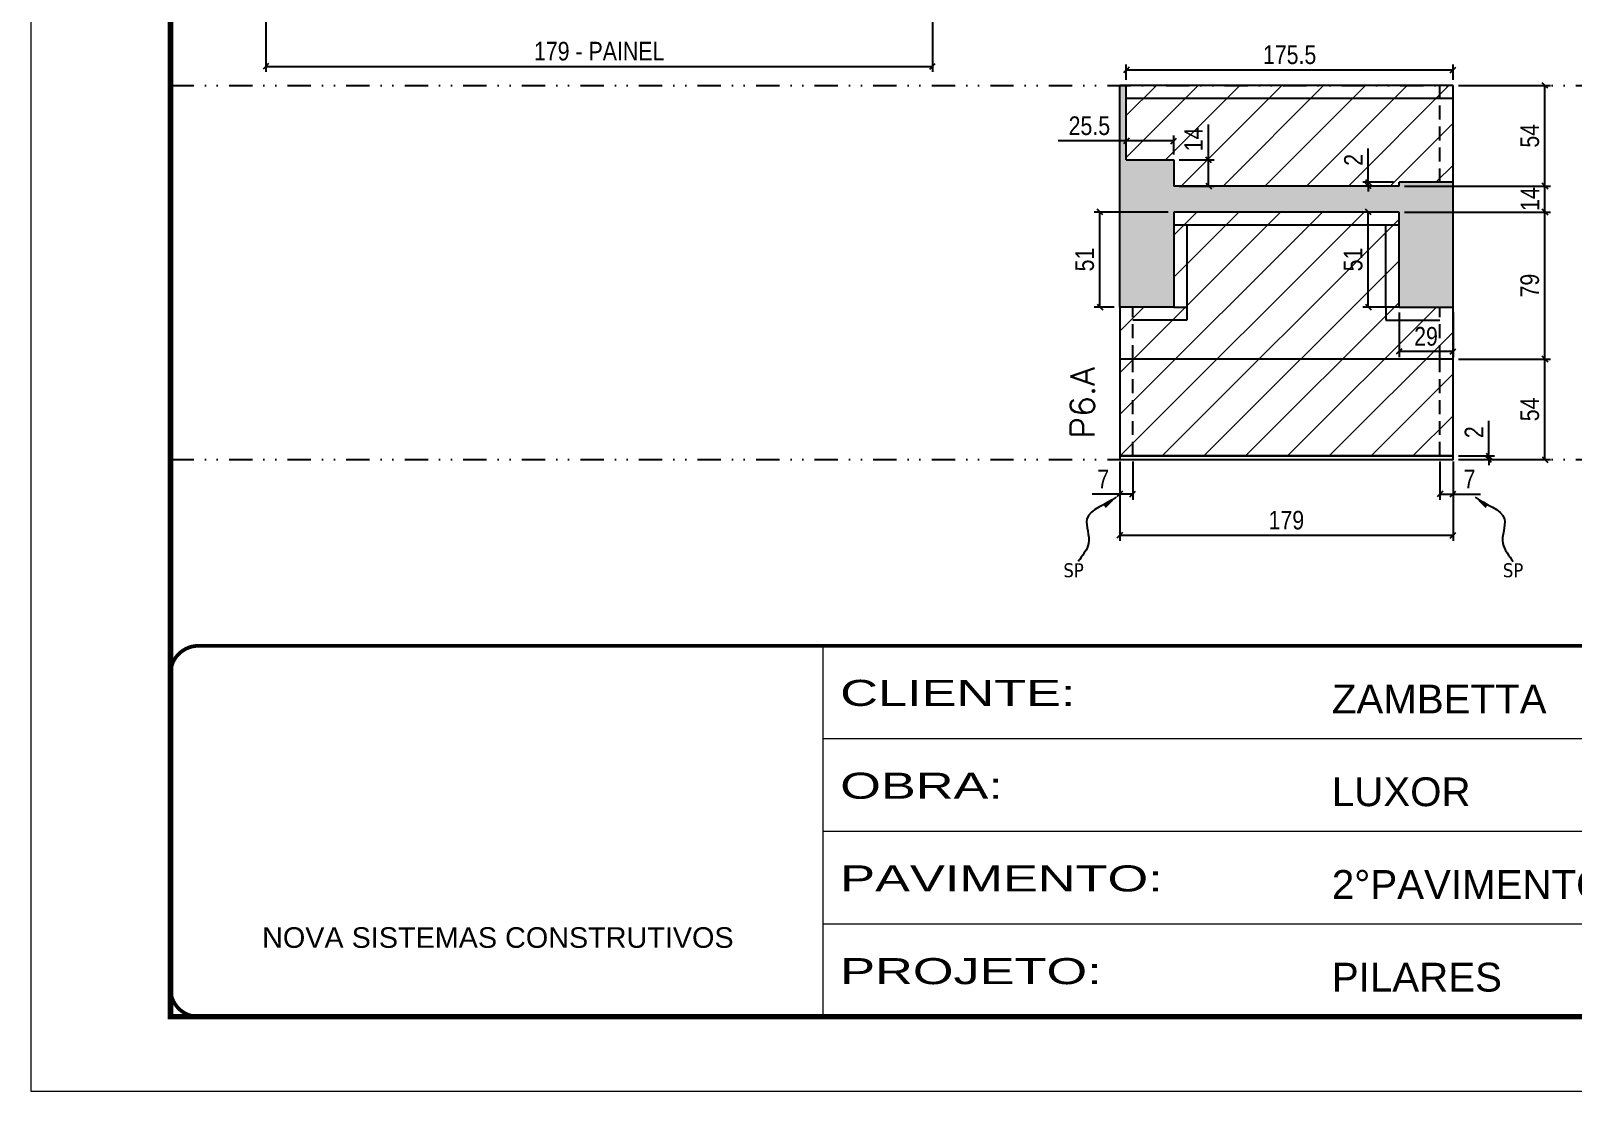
# Model space of a CAD drawing. Extents: x 14400 to 24104, y -21631 to 6985.
# Drawn here: x 14413 to 15242, y 2489 to 3059 of the extents above; entities that cross this region are included whole.
import ezdxf

# ---------------------------------------------------------------- set-up
doc = ezdxf.new("R2010")
doc.units = 0
for name, pattern in [('CONTINUO', [0]), ('DASHED', [0.75, 0.5, -0.25]), ('DIVIDE2', [0.625, 0.25, -0.125, 0, -0.125, 0, -0.125]), ('HIDDEN', [0.375, 0.25, -0.125])]:
    doc.linetypes.add(name, pattern=pattern)
for name, color, linetype in [('COTA', 241, 'Continuous'), ('Nível', 160, 'Continuous'), ('Painéis', 200, 'Continuous'), ('SARR_2.2x7', 40, 'Continuous'), ('texto', 7, 'Continuous')]:
    doc.layers.add(name, color=color, linetype=linetype)
for name, color, linetype, lineweight in [('Folhas', 255, 'Continuous', 9), ('Hachura', 251, 'Continuous', 9), ('SARRAFO DE PRESSAO', 251, 'DASHED', 9), ('Texto Seção', 7, 'Continuous', 15)]:
    doc.layers.add(name, color=color, linetype=linetype, lineweight=lineweight)
doc.styles.add('ARIAL', font='arial.ttf')
doc.styles.add('COTA TECNICA', font='techl___.ttf', dxfattribs={"height": 10})
doc.styles.add('COTA TECNICA 2X', font='techl___.ttf', dxfattribs={"height": 10})
doc.styles.add('COTA TECNICA-50', font='techl___.ttf', dxfattribs={"height": 10})
doc.styles.add('REGUA-120', font='ROMANS.shx', dxfattribs={"height": 15})
doc.styles.get("Standard").update_dxf_attribs({"font": 'arial.ttf'})
doc.styles.add('Tecnologia', font='')
doc.styles.get('Tecnologia').set_extended_font_data('Forgotten Futurist')
doc.dimstyles.new('COTA PAINEL-50', dxfattribs={"dimtxt": 10, "dimasz": 3, "dimexe": 3, "dimexo": 3, "dimgap": 3, "dimtad": 1, "dimdec": 1, "dimzin": 12, "dimdsep": 46, "dimtxsty": 'COTA TECNICA-50', "dimblk1": 'OBLIQUE', "dimblk2": 'OBLIQUE', "dimsah": 1, "dimcen": 0.9, "dimclrd": 4, "dimclre": 4, "dimclrt": 240, "dimadec": 1, "dimazin": 3, "dimtfac": 1, "dimtdec": 1, "dimtmove": 0, "dimatfit": 3, "dimfxl": 1, "dimtolj": 1, "dimtzin": 12, "dimarcsym": 0})
doc.dimstyles.new('PAINEL', dxfattribs={"dimtxt": 10, "dimasz": 3, "dimexe": 3, "dimexo": 3, "dimgap": 3, "dimtad": 1, "dimdec": 1, "dimzin": 12, "dimdsep": 46, "dimtxsty": 'COTA TECNICA', "dimblk1": 'OBLIQUE', "dimblk2": 'OBLIQUE', "dimsah": 1, "dimcen": 0.9, "dimclrd": 4, "dimclre": 4, "dimclrt": 240, "dimadec": 1, "dimazin": 3, "dimtfac": 1, "dimtdec": 1, "dimtmove": 0, "dimatfit": 3, "dimfxl": 1, "dimtolj": 1, "dimtzin": 12, "dimarcsym": 0})
doc.dimstyles.new('SECAO PILAR', dxfattribs={"dimtxt": 10, "dimasz": 3, "dimexe": 3, "dimexo": 3, "dimgap": 3, "dimtad": 1, "dimdec": 1, "dimlfac": 0.5, "dimzin": 12, "dimdsep": 46, "dimtxsty": 'COTA TECNICA 2X', "dimblk1": 'OBLIQUE', "dimblk2": 'OBLIQUE', "dimsah": 1, "dimcen": 0.9, "dimclrd": 256, "dimclre": 256, "dimclrt": 256, "dimadec": 1, "dimazin": 3, "dimtfac": 1, "dimtdec": 1, "dimtmove": 0, "dimatfit": 3, "dimfxl": 1, "dimtolj": 1, "dimtzin": 12, "dimarcsym": 0})
doc.dimstyles.get("Standard").update_dxf_attribs({"dimtxt": 0.18, "dimasz": 0.18, "dimexe": 0.18, "dimexo": 0.0625, "dimgap": 0.09, "dimtad": 0, "dimtih": 1, "dimtoh": 1, "dimdec": 4, "dimzin": 0, "dimdsep": 46, "dimtxsty": 'Standard', "dimcen": 0.09, "dimadec": 0, "dimazin": 0, "dimtfac": 1, "dimtdec": 4, "dimtofl": 0, "dimtmove": 0, "dimatfit": 3, "dimfxl": 1, "dimtolj": 1, "dimtzin": 0, "dimarcsym": 0})

# ---------------------------------------------------------------- blocks, each defined once
blk = doc.blocks.new('9999999999')
at = {"color": 30, "linetype": 'CONTINUO'}
for p, q in [((98564.56, 34230.21), (98564.56, 34429.45)), ((98564.56, 34379.64), (99583.98, 34379.64)), ((98564.56, 34329.83), (99487.98, 34329.83)), ((98564.56, 34280.02), (99487.98, 34280.02))]:
    blk.add_line(p, q, dxfattribs=at)
at = {"color": 30, "linetype": 'CONTINUO', "const_width": 2}
blk.add_lwpolyline([(99583.98, 34230.21), (99583.98, 34414.45, 0.414214), (99568.98, 34429.45), (98228.98, 34429.45, 0.414214), (98213.98, 34414.45), (98213.98, 34245.21, 0.414214), (98228.98, 34230.21), (99583.98, 34230.21)], format="xyb", dxfattribs=at)
at = {"layer": 'Folhas'}
blk.add_lwpolyline([(98138.98, 34190.21), (99623.98, 34190.21), (99623.98, 35240.21), (98138.98, 35240.21)], close=True, dxfattribs=at)
at = {"layer": 'Folhas', "color": 30, "const_width": 3}
blk.add_lwpolyline([(98213.98, 34230.21), (99583.98, 34230.21), (99583.98, 35200.21), (98213.98, 35200.21)], close=True, dxfattribs=at)
at = {"color": 7, "linetype": 'Continuous', "ltscale": 5, "style": 'ARIAL'}
for s, height, p in [('ZAMBETTA', 15.483, (98837.68, 34393.13)), ('LUXOR', 15.483, (98837.68, 34343.32)), ('2°PAVIMENTO - 1°ETAPA', 15.4829, (98837.68, 34293.51)), ('NOVA SISTEMAS CONSTRUTIVOS', 11.0592, (98263.19, 34267.21)), ('PILARES', 15.483, (98837.68, 34243.7))]:
    blk.add_text(s, height=height, dxfattribs=at).set_placement(p)
at = {"layer": 'Folhas', "color": 7, "style": 'Tecnologia', "width": 1.5}
for s, p in [('CLIENTE:', (98573.65, 34397.17)), ('OBRA:', (98573.65, 34347.31)), ('PAVIMENTO:', (98573.65, 34297.5)), ('PROJETO:', (98573.65, 34247.69))]:
    blk.add_text(s, height=14, dxfattribs=at).set_placement(p)
blk = doc.blocks.new('_Oblique')
at = {"color": 0, "linetype": 'ByBlock', "lineweight": -2}
blk.add_line((-0.5, -0.5), (0.5, 0.5), dxfattribs=at)
blk = doc.blocks.new('*D798')
at = {"layer": 'COTA', "lineweight": -2, "transparency": 16777216}
for p, q in [((14539.69, 3124.76), (14539.69, 3036.59)), ((14897.69, 3124.8), (14897.69, 3036.59)), ((14539.69, 3039.59), (14897.69, 3039.59))]:
    blk.add_line(p, q, dxfattribs=at)
at = {"layer": 'Defpoints', "color": 0, "transparency": 16777216}
for p in [(14539.69, 3127.76), (14897.69, 3127.8), (14897.69, 3039.59)]:
    blk.add_point(p, dxfattribs=at)
at = {"layer": 'COTA', "lineweight": -2, "transparency": 16777216, "xscale": 3, "yscale": 3, "zscale": 3, "rotation": 180}
blk.add_blockref('_Oblique', (14539.69, 3039.59), dxfattribs=at)
at = {"layer": 'COTA', "lineweight": -2, "transparency": 16777216, "xscale": 3, "yscale": 3, "zscale": 3}
blk.add_blockref('_Oblique', (14897.69, 3039.59), dxfattribs=at)
at = {"layer": 'COTA', "transparency": 16777216, "insert": (14718.69, 3047.69), "char_height": 10, "attachment_point": 5, "style": 'COTA TECNICA 2X'}
blk.add_mtext('\\A1;179 - PAINEL', dxfattribs=at)
blk = doc.blocks.new('*D812')
at = {"layer": 'COTA', "color": 4, "lineweight": -2, "transparency": 16777216}
for p, q in [((14998.25, 2827.29), (14998.25, 2784.61)), ((15177.25, 2827.29), (15177.25, 2784.61)), ((15177.25, 2787.61), (14998.25, 2787.61))]:
    blk.add_line(p, q, dxfattribs=at)
at = {"layer": 'Defpoints', "color": 0, "transparency": 16777216}
for p in [(14998.25, 2830.29), (15177.25, 2830.29), (14998.25, 2787.61)]:
    blk.add_point(p, dxfattribs=at)
at = {"layer": 'COTA', "color": 4, "lineweight": -2, "transparency": 16777216, "xscale": 3, "yscale": 3, "zscale": 3, "rotation": 180}
blk.add_blockref('_Oblique', (14998.25, 2787.61), dxfattribs=at)
at = {"layer": 'COTA', "color": 4, "lineweight": -2, "transparency": 16777216, "xscale": 3, "yscale": 3, "zscale": 3}
blk.add_blockref('_Oblique', (15177.25, 2787.61), dxfattribs=at)
at = {"layer": 'COTA', "color": 240, "transparency": 16777216, "insert": (15087.75, 2795.71), "char_height": 10, "attachment_point": 5, "style": 'COTA TECNICA'}
blk.add_mtext('\\A1;179', dxfattribs=at)
blk = doc.blocks.new('*D813')
at = {"layer": 'COTA', "color": 4, "lineweight": -2, "transparency": 16777216}
for p, q in [((15170.25, 2827.29), (15170.25, 2806.78)), ((15177.25, 2825.29), (15177.25, 2806.78)), ((15170.25, 2809.78), (15177.25, 2809.78)), ((15177.25, 2809.78), (15191.98, 2809.78))]:
    blk.add_line(p, q, dxfattribs=at)
at = {"layer": 'Defpoints', "color": 0, "transparency": 16777216}
for p in [(15170.25, 2830.29), (15177.25, 2828.29), (15177.25, 2809.78)]:
    blk.add_point(p, dxfattribs=at)
at = {"layer": 'COTA', "color": 4, "lineweight": -2, "transparency": 16777216, "xscale": 3, "yscale": 3, "zscale": 3, "rotation": 180}
blk.add_blockref('_Oblique', (15170.25, 2809.78), dxfattribs=at)
at = {"layer": 'COTA', "color": 4, "lineweight": -2, "transparency": 16777216, "xscale": 3, "yscale": 3, "zscale": 3}
blk.add_blockref('_Oblique', (15177.25, 2809.78), dxfattribs=at)
at = {"layer": 'COTA', "color": 240, "transparency": 16777216, "insert": (15186.12, 2817.85), "char_height": 10, "attachment_point": 5, "style": 'COTA TECNICA-50'}
blk.add_mtext('\\A1;7', dxfattribs=at)
blk = doc.blocks.new('*D814')
at = {"layer": 'COTA', "color": 4, "lineweight": -2, "transparency": 16777216}
for p, q in [((14998.25, 2825.29), (14998.25, 2806.78)), ((15005.25, 2827.29), (15005.25, 2806.78)), ((14998.25, 2809.78), (14983.52, 2809.78)), ((15005.25, 2809.78), (14998.25, 2809.78))]:
    blk.add_line(p, q, dxfattribs=at)
at = {"layer": 'Defpoints', "color": 0, "transparency": 16777216}
for p in [(14998.25, 2828.29), (15005.25, 2830.29), (14998.25, 2809.78)]:
    blk.add_point(p, dxfattribs=at)
at = {"layer": 'COTA', "color": 4, "lineweight": -2, "transparency": 16777216, "xscale": 3, "yscale": 3, "zscale": 3, "rotation": 180}
blk.add_blockref('_Oblique', (14998.25, 2809.78), dxfattribs=at)
at = {"layer": 'COTA', "color": 4, "lineweight": -2, "transparency": 16777216, "xscale": 3, "yscale": 3, "zscale": 3}
blk.add_blockref('_Oblique', (15005.25, 2809.78), dxfattribs=at)
at = {"layer": 'COTA', "color": 240, "transparency": 16777216, "insert": (14989.38, 2817.85), "char_height": 10, "attachment_point": 5, "style": 'COTA TECNICA-50'}
blk.add_mtext('\\A1;7', dxfattribs=at)
blk = doc.blocks.new('*D815')
at = {"layer": 'COTA', "color": 4, "lineweight": -2, "transparency": 16777216}
for p, q in [((15196.51, 2830.29), (15196.51, 2849.09)), ((15180.25, 2830.29), (15199.51, 2830.29)), ((15180.25, 2828.29), (15199.51, 2828.29)), ((15196.51, 2828.29), (15196.51, 2830.29)), ((15196.51, 2828.29), (15196.51, 2825.29))]:
    blk.add_line(p, q, dxfattribs=at)
at = {"layer": 'Defpoints', "color": 0, "transparency": 16777216}
for p in [(15177.25, 2830.29), (15177.25, 2828.29), (15196.51, 2828.29)]:
    blk.add_point(p, dxfattribs=at)
at = {"layer": 'COTA', "color": 4, "lineweight": -2, "transparency": 16777216, "xscale": 3, "yscale": 3, "zscale": 3}
for p, rotation in [((15196.51, 2830.29), 270), ((15196.51, 2828.29), 90)]:
    blk.add_blockref('_Oblique', p, dxfattribs=dict(at, rotation=rotation))
at = {"layer": 'COTA', "color": 240, "transparency": 16777216, "insert": (15188.51, 2843.03), "char_height": 10, "attachment_point": 5, "rotation": 90, "style": 'COTA TECNICA-50'}
blk.add_mtext('\\A1;2', dxfattribs=at)
blk = doc.blocks.new('*D1967')
at = {"layer": 'COTA', "color": 4, "lineweight": -2, "transparency": 16777216}
for p, q in [((15180.25, 2882.29), (15229.62, 2882.29)), ((15226.62, 2828.29), (15226.62, 2882.29)), ((15180.25, 2828.29), (15229.62, 2828.29))]:
    blk.add_line(p, q, dxfattribs=at)
at = {"layer": 'Defpoints', "color": 0, "transparency": 16777216}
for p in [(15177.25, 2882.29), (15226.62, 2882.29), (15177.25, 2828.29)]:
    blk.add_point(p, dxfattribs=at)
at = {"layer": 'COTA', "color": 4, "lineweight": -2, "transparency": 16777216, "xscale": 3, "yscale": 3, "zscale": 3}
for p, rotation in [((15226.62, 2882.29), 90), ((15226.62, 2828.29), 270)]:
    blk.add_blockref('_Oblique', p, dxfattribs=dict(at, rotation=rotation))
at = {"layer": 'COTA', "color": 240, "transparency": 16777216, "insert": (15218.51, 2855.29), "char_height": 10, "attachment_point": 5, "rotation": 90, "style": 'COTA TECNICA'}
blk.add_mtext('\\A1;54', dxfattribs=at)
blk = doc.blocks.new('*D1968')
at = {"layer": 'COTA', "color": 4, "lineweight": -2, "transparency": 16777216}
for p, q in [((15180.25, 3029.29), (15229.62, 3029.29)), ((15226.62, 2975.29), (15226.62, 3029.29)), ((15151.25, 2975.29), (15229.62, 2975.29))]:
    blk.add_line(p, q, dxfattribs=at)
at = {"layer": 'Defpoints', "color": 0, "transparency": 16777216}
for p in [(15177.25, 3029.29), (15226.62, 3029.29), (15148.25, 2975.29)]:
    blk.add_point(p, dxfattribs=at)
at = {"layer": 'COTA', "color": 4, "lineweight": -2, "transparency": 16777216, "xscale": 3, "yscale": 3, "zscale": 3}
for p, rotation in [((15226.62, 3029.29), 90), ((15226.62, 2975.29), 270)]:
    blk.add_blockref('_Oblique', p, dxfattribs=dict(at, rotation=rotation))
at = {"layer": 'COTA', "color": 240, "transparency": 16777216, "insert": (15218.51, 3002.29), "char_height": 10, "attachment_point": 5, "rotation": 90, "style": 'COTA TECNICA'}
blk.add_mtext('\\A1;54', dxfattribs=at)
blk = doc.blocks.new('*D1969')
at = {"layer": 'COTA', "color": 4, "lineweight": -2, "transparency": 16777216}
for p, q in [((15001.75, 3032.29), (15001.75, 3040.64)), ((15177.25, 3032.29), (15177.25, 3040.64)), ((15001.75, 3037.64), (15177.25, 3037.64))]:
    blk.add_line(p, q, dxfattribs=at)
at = {"layer": 'Defpoints', "color": 0, "transparency": 16777216}
for p in [(15177.25, 3037.64), (15001.75, 3029.29), (15177.25, 3029.29)]:
    blk.add_point(p, dxfattribs=at)
at = {"layer": 'COTA', "color": 4, "lineweight": -2, "transparency": 16777216, "xscale": 3, "yscale": 3, "zscale": 3, "rotation": 180}
blk.add_blockref('_Oblique', (15001.75, 3037.64), dxfattribs=at)
at = {"layer": 'COTA', "color": 4, "lineweight": -2, "transparency": 16777216, "xscale": 3, "yscale": 3, "zscale": 3}
blk.add_blockref('_Oblique', (15177.25, 3037.64), dxfattribs=at)
at = {"layer": 'COTA', "color": 240, "transparency": 16777216, "insert": (15089.5, 3045.75), "char_height": 10, "attachment_point": 5, "style": 'COTA TECNICA'}
blk.add_mtext('\\A1;175.5', dxfattribs=at)
blk = doc.blocks.new('*D1970')
at = {"layer": 'COTA', "color": 4, "lineweight": -2, "transparency": 16777216}
for p, q in [((15024.25, 2961.29), (14984.6, 2961.29)), ((14987.6, 2910.29), (14987.6, 2961.29)), ((14995.25, 2910.29), (14984.6, 2910.29))]:
    blk.add_line(p, q, dxfattribs=at)
at = {"layer": 'Defpoints', "color": 0, "transparency": 16777216}
for p in [(14987.6, 2961.29), (15027.25, 2961.29), (14998.25, 2910.29)]:
    blk.add_point(p, dxfattribs=at)
at = {"layer": 'COTA', "color": 4, "lineweight": -2, "transparency": 16777216, "xscale": 3, "yscale": 3, "zscale": 3}
for p, rotation in [((14987.6, 2961.29), 90), ((14987.6, 2910.29), 270)]:
    blk.add_blockref('_Oblique', p, dxfattribs=dict(at, rotation=rotation))
at = {"layer": 'COTA', "color": 240, "transparency": 16777216, "insert": (14979.49, 2935.79), "char_height": 10, "attachment_point": 5, "rotation": 90, "style": 'COTA TECNICA'}
blk.add_mtext('\\A1;51', dxfattribs=at)
blk = doc.blocks.new('*D1971')
at = {"layer": 'COTA', "color": 4, "lineweight": -2, "transparency": 16777216}
for p, q in [((15145.25, 2961.29), (15128.76, 2961.29)), ((15131.76, 2910.29), (15131.76, 2961.29)), ((15145.25, 2910.29), (15128.76, 2910.29))]:
    blk.add_line(p, q, dxfattribs=at)
at = {"layer": 'Defpoints', "color": 0, "transparency": 16777216}
for p in [(15131.76, 2961.29), (15148.25, 2961.29), (15148.25, 2910.29)]:
    blk.add_point(p, dxfattribs=at)
at = {"layer": 'COTA', "color": 4, "lineweight": -2, "transparency": 16777216, "xscale": 3, "yscale": 3, "zscale": 3}
for p, rotation in [((15131.76, 2961.29), 90), ((15131.76, 2910.29), 270)]:
    blk.add_blockref('_Oblique', p, dxfattribs=dict(at, rotation=rotation))
at = {"layer": 'COTA', "color": 240, "transparency": 16777216, "insert": (15123.65, 2935.79), "char_height": 10, "attachment_point": 5, "rotation": 90, "style": 'COTA TECNICA'}
blk.add_mtext('\\A1;51', dxfattribs=at)
blk = doc.blocks.new('*D1972')
at = {"layer": 'COTA', "color": 4, "lineweight": -2, "transparency": 16777216}
for p, q in [((15151.25, 2961.29), (15229.62, 2961.29)), ((15226.62, 2882.29), (15226.62, 2961.29)), ((15180.25, 2882.29), (15229.62, 2882.29))]:
    blk.add_line(p, q, dxfattribs=at)
at = {"layer": 'Defpoints', "color": 0, "transparency": 16777216}
for p in [(15148.25, 2961.29), (15226.62, 2961.29), (15177.25, 2882.29)]:
    blk.add_point(p, dxfattribs=at)
at = {"layer": 'COTA', "color": 4, "lineweight": -2, "transparency": 16777216, "xscale": 3, "yscale": 3, "zscale": 3}
for p, rotation in [((15226.62, 2961.29), 90), ((15226.62, 2882.29), 270)]:
    blk.add_blockref('_Oblique', p, dxfattribs=dict(at, rotation=rotation))
at = {"layer": 'COTA', "color": 240, "transparency": 16777216, "insert": (15218.51, 2921.79), "char_height": 10, "attachment_point": 5, "rotation": 90, "style": 'COTA TECNICA'}
blk.add_mtext('\\A1;79', dxfattribs=at)
blk = doc.blocks.new('*D1973')
at = {"layer": 'COTA', "color": 4, "lineweight": -2, "transparency": 16777216}
for p, q in [((15151.25, 2975.29), (15229.62, 2975.29)), ((15226.62, 2961.29), (15226.62, 2975.29)), ((15151.25, 2961.29), (15229.62, 2961.29))]:
    blk.add_line(p, q, dxfattribs=at)
at = {"layer": 'Defpoints', "color": 0, "transparency": 16777216}
for p in [(15148.25, 2975.29), (15226.62, 2975.29), (15148.25, 2961.29)]:
    blk.add_point(p, dxfattribs=at)
at = {"layer": 'COTA', "color": 4, "lineweight": -2, "transparency": 16777216, "xscale": 3, "yscale": 3, "zscale": 3}
for p, rotation in [((15226.62, 2975.29), 90), ((15226.62, 2961.29), 270)]:
    blk.add_blockref('_Oblique', p, dxfattribs=dict(at, rotation=rotation))
at = {"layer": 'COTA', "color": 240, "transparency": 16777216, "insert": (15218.54, 2968.29), "char_height": 10, "attachment_point": 5, "rotation": 90, "style": 'COTA TECNICA'}
blk.add_mtext('\\A1;14', dxfattribs=at)
blk = doc.blocks.new('*D1974')
at = {"layer": 'COTA', "color": 4, "lineweight": -2, "transparency": 16777216}
for p, q in [((15131.76, 2977.29), (15131.76, 2995.4)), ((15145.25, 2977.29), (15128.76, 2977.29)), ((15145.25, 2975.29), (15128.76, 2975.29)), ((15131.76, 2975.29), (15131.76, 2977.29)), ((15131.76, 2975.29), (15131.76, 2972.29))]:
    blk.add_line(p, q, dxfattribs=at)
at = {"layer": 'Defpoints', "color": 0, "transparency": 16777216}
for p in [(15131.76, 2977.29), (15148.25, 2977.29), (15148.25, 2975.29)]:
    blk.add_point(p, dxfattribs=at)
at = {"layer": 'COTA', "color": 4, "lineweight": -2, "transparency": 16777216, "xscale": 3, "yscale": 3, "zscale": 3}
for p, rotation in [((15131.76, 2977.29), 270), ((15131.76, 2975.29), 90)]:
    blk.add_blockref('_Oblique', p, dxfattribs=dict(at, rotation=rotation))
at = {"layer": 'COTA', "color": 240, "transparency": 16777216, "insert": (15123.76, 2989.34), "char_height": 10, "attachment_point": 5, "rotation": 90, "style": 'COTA TECNICA'}
blk.add_mtext('\\A1;2', dxfattribs=at)
blk = doc.blocks.new('*D1975')
at = {"layer": 'COTA', "color": 4, "lineweight": -2, "transparency": 16777216}
for p, q in [((15148.25, 2907.29), (15148.25, 2883.38)), ((15177.25, 2907.29), (15177.25, 2883.38)), ((15177.25, 2886.38), (15148.25, 2886.38))]:
    blk.add_line(p, q, dxfattribs=at)
at = {"layer": 'Defpoints', "color": 0, "transparency": 16777216}
for p in [(15148.25, 2910.29), (15177.25, 2910.29), (15148.25, 2886.38)]:
    blk.add_point(p, dxfattribs=at)
at = {"layer": 'COTA', "color": 4, "lineweight": -2, "transparency": 16777216, "xscale": 3, "yscale": 3, "zscale": 3, "rotation": 180}
blk.add_blockref('_Oblique', (15148.25, 2886.38), dxfattribs=at)
at = {"layer": 'COTA', "color": 4, "lineweight": -2, "transparency": 16777216, "xscale": 3, "yscale": 3, "zscale": 3}
blk.add_blockref('_Oblique', (15177.25, 2886.38), dxfattribs=at)
at = {"layer": 'COTA', "color": 240, "transparency": 16777216, "insert": (15162.75, 2894.47), "char_height": 10, "attachment_point": 5, "style": 'COTA TECNICA'}
blk.add_mtext('\\A1;29', dxfattribs=at)
blk = doc.blocks.new('*D2181')
at = {"layer": 'COTA', "color": 4, "lineweight": -2, "transparency": 16777216}
for p, q in [((15001.75, 2999.51), (14965.18, 2999.51)), ((15001.75, 2992.29), (15001.75, 3002.51)), ((15027.25, 2999.51), (15001.75, 2999.51)), ((15027.25, 2992.29), (15027.25, 3002.51))]:
    blk.add_line(p, q, dxfattribs=at)
at = {"layer": 'Defpoints', "color": 0, "transparency": 16777216}
for p in [(15001.75, 2999.51), (15001.75, 2989.29), (15027.25, 2989.29)]:
    blk.add_point(p, dxfattribs=at)
at = {"layer": 'COTA', "color": 4, "lineweight": -2, "transparency": 16777216, "xscale": 3, "yscale": 3, "zscale": 3, "rotation": 180}
blk.add_blockref('_Oblique', (15001.75, 2999.51), dxfattribs=at)
at = {"layer": 'COTA', "color": 4, "lineweight": -2, "transparency": 16777216, "xscale": 3, "yscale": 3, "zscale": 3}
blk.add_blockref('_Oblique', (15027.25, 2999.51), dxfattribs=at)
at = {"layer": 'COTA', "color": 240, "transparency": 16777216, "insert": (14981.96, 3007.62), "char_height": 10, "attachment_point": 5, "style": 'COTA TECNICA'}
blk.add_mtext('\\A1;25.5', dxfattribs=at)
blk = doc.blocks.new('*D2182')
at = {"layer": 'COTA', "color": 4, "lineweight": -2, "transparency": 16777216}
for p, q in [((15045.97, 2989.29), (15045.97, 3008.4)), ((15030.25, 2989.29), (15048.97, 2989.29)), ((15045.97, 2975.29), (15045.97, 2989.29)), ((15030.25, 2975.29), (15048.97, 2975.29))]:
    blk.add_line(p, q, dxfattribs=at)
at = {"layer": 'Defpoints', "color": 0, "transparency": 16777216}
for p in [(15027.25, 2989.29), (15045.97, 2989.29), (15027.25, 2975.29)]:
    blk.add_point(p, dxfattribs=at)
at = {"layer": 'COTA', "color": 4, "lineweight": -2, "transparency": 16777216, "xscale": 3, "yscale": 3, "zscale": 3}
for p, rotation in [((15045.97, 2989.29), 90), ((15045.97, 2975.29), 270)]:
    blk.add_blockref('_Oblique', p, dxfattribs=dict(at, rotation=rotation))
at = {"layer": 'COTA', "color": 240, "transparency": 16777216, "insert": (15037.89, 3000.34), "char_height": 10, "attachment_point": 5, "rotation": 90, "style": 'COTA TECNICA'}
blk.add_mtext('\\A1;14', dxfattribs=at)

msp = doc.modelspace()

# ---------------------------------------------------------------- hatches: boundary and pattern name
at = {"layer": 'COTA'}
h = msp.add_hatch(dxfattribs=at)
h.set_pattern_fill('AR-CONC', color=256, scale=0.03)
h.paths.add_polyline_path([(15027.25, 2961.29), (15148.25, 2961.29), (15148.25, 2910.29), (15177.25, 2910.29), (15177.25, 2977.29), (15148.25, 2977.29), (15148.25, 2975.29), (15027.25, 2975.29), (15027.25, 2989.29), (15001.75, 2989.29), (15001.75, 3029.29), (14998.25, 3029.29), (14998.25, 2910.29), (15027.25, 2910.29)])
at = {"layer": 'Hachura', "linetype": 'ByBlock'}
h = msp.add_hatch(dxfattribs=at)
h.set_pattern_fill('ANSI31', color=256, scale=5)
h.paths.add_polyline_path([(15177.25, 3029.29), (15001.75, 3029.29), (15001.75, 2989.29), (15027.25, 2989.29), (15027.25, 2975.29), (15148.25, 2975.29), (15148.25, 2977.29), (15177.25, 2977.29)])
h.paths.add_polyline_path([(15148.25, 2961.29), (15027.25, 2961.29), (15027.25, 2910.29), (14998.25, 2910.29), (14998.25, 2882.29), (15177.25, 2882.29), (15177.25, 2910.29), (15148.25, 2910.29)])
h.paths.add_polyline_path([(15177.25, 2882.29), (14998.25, 2882.29), (14998.25, 2830.29), (15177.25, 2830.29)])

# ---------------------------------------------------------------- linework, layer by layer
at = {"layer": 'COTA'}
for p, q in [((14998.25, 2910.29), (14998.25, 3029.29)), ((15001.75, 3029.29), (14998.25, 3029.29)), ((15177.25, 2910.29), (15177.25, 2977.29)), ((15027.25, 2910.29), (15034.25, 2910.29)), ((15034.25, 2910.29), (15034.25, 2903.29)), ((15148.25, 2910.29), (15141.25, 2910.29)), ((15141.25, 2910.29), (15141.25, 2903.29))]:
    msp.add_line(p, q, dxfattribs=at)
at = {"layer": 'Nível', "color": 4, "linetype": 'DIVIDE2', "ltscale": 50}
for p, q in [((14488.47, 3029.29), (15858.47, 3029.29)), ((14488.47, 2828.29), (15858.47, 2828.29))]:
    msp.add_line(p, q, dxfattribs=at)
at = {"layer": 'Painéis'}
for p, q in [((15177.25, 3029.29), (15001.75, 3029.29)), ((15001.75, 2989.29), (15001.75, 3029.29)), ((15177.25, 2977.29), (15177.25, 3029.29)), ((15001.75, 2989.29), (15027.25, 2989.29)), ((15027.25, 2989.29), (15027.25, 2975.29)), ((15148.25, 2975.29), (15027.25, 2975.29)), ((15177.25, 2977.29), (15148.25, 2977.29)), ((15148.25, 2975.29), (15148.25, 2977.29)), ((15148.25, 2961.29), (15027.25, 2961.29)), ((15027.25, 2961.29), (15027.25, 2910.29)), ((15148.25, 2910.29), (15148.25, 2961.29)), ((15027.25, 2910.29), (14998.25, 2910.29)), ((14998.25, 2910.29), (14998.25, 2830.29)), ((15148.25, 2910.29), (15177.25, 2910.29)), ((15177.25, 2830.29), (15177.25, 2910.29)), ((15177.25, 2882.29), (14998.25, 2882.29)), ((14998.25, 2830.29), (15177.25, 2830.29))]:
    msp.add_line(p, q, dxfattribs=at)
msp.add_lwpolyline([(15177.25, 2830.29), (14998.25, 2830.29), (14998.25, 2828.29), (15177.25, 2828.29)], close=True, dxfattribs=at)
at = {"layer": 'SARR_2.2x7', "linetype": 'HIDDEN', "ltscale": 30}
for p, q in [((15170.25, 2977.29), (15170.25, 3029.29)), ((15005.25, 2882.29), (15005.25, 2910.29)), ((15170.25, 2882.29), (15170.25, 2910.29)), ((15005.25, 2830.29), (15005.25, 2882.29)), ((15170.25, 2830.29), (15170.25, 2882.29))]:
    msp.add_line(p, q, dxfattribs=at)
at = {"layer": 'SARR_2.2x7'}
for p, q in [((15177.25, 3022.29), (15001.75, 3022.29)), ((15148.25, 2954.29), (15027.25, 2954.29)), ((15034.25, 2954.29), (15034.25, 2910.29)), ((15141.25, 2910.29), (15141.25, 2954.29)), ((15034.25, 2903.29), (15005.25, 2903.29)), ((15141.25, 2903.29), (15170.25, 2903.29))]:
    msp.add_line(p, q, dxfattribs=at)

# ---------------------------------------------------------------- block references
at = {"layer": 'SARRAFO DE PRESSAO', "color": 6, "linetype": 'ByBlock'}
msp.add_blockref('9999999999', (-83725.51, -31701.2), dxfattribs=at)

# ---------------------------------------------------------------- texts
at = {"layer": 'texto', "color": 0, "char_height": 7.5, "attachment_point": 5}
for insert in [(14973.47, 2768.79), (15209.5, 2768.79)]:
    msp.add_mtext('{\\fTahoma|b0|i0|c0|p34;\\C4;SP}', dxfattribs=dict(at, insert=insert))
at = {"layer": 'Texto Seção', "insert": (14984.78, 2839.54), "char_height": 13, "width": 285.3299, "attachment_point": 7, "rotation": 90, "style": 'REGUA-120'}
msp.add_mtext('\\pt26;P6.A', dxfattribs=at)

# ---------------------------------------------------------------- dimensions: what is measured, and where the dimension line sits
at = {"layer": 'COTA'}
dim = msp.add_linear_dim(base=(14897.69, 3039.59), p1=(14539.69, 3127.76), p2=(14897.69, 3127.8), text='<> - PAINEL', dimstyle='SECAO PILAR', dxfattribs=at)
dim.commit()
dim.dimension.update_dxf_attribs({"geometry": '*D798', "text_midpoint": (14718.69, 3047.69)})
for base, p1, p2, dimstyle, picture, middle in [((15177.25, 3037.64), (15001.75, 3029.29), (15177.25, 3029.29), 'PAINEL', '*D1969', (15089.5, 3045.75)), ((15001.75, 2999.51), (15027.25, 2989.29), (15001.75, 2989.29), 'PAINEL', '*D2181', (14981.96, 3007.62)), ((15148.25, 2886.38), (15177.25, 2910.29), (15148.25, 2910.29), 'PAINEL', '*D1975', (15162.75, 2894.47)), ((15177.25, 2809.78), (15170.25, 2830.29), (15177.25, 2828.29), 'COTA PAINEL-50', '*D813', (15186.12, 2817.85))]:
    dim = msp.add_linear_dim(base=base, p1=p1, p2=p2, dimstyle=dimstyle, dxfattribs=at)
    dim.commit()
    dim.dimension.update_dxf_attribs({"geometry": picture, "text_midpoint": middle})
for base, p1, p2, angle, dimstyle, picture, middle in [((15226.62, 3029.29), (15148.25, 2975.29), (15177.25, 3029.29), 90, 'PAINEL', '*D1968', (15218.51, 3002.29)), ((15045.97, 2989.29), (15027.25, 2975.29), (15027.25, 2989.29), 90, 'PAINEL', '*D2182', (15037.89, 3000.34)), ((15131.76, 2977.29), (15148.25, 2975.29), (15148.25, 2977.29), 90, 'PAINEL', '*D1974', (15123.76, 2989.34)), ((14987.6, 2961.29), (14998.25, 2910.29), (15027.25, 2961.29), 90, 'PAINEL', '*D1970', (14979.49, 2935.79)), ((15131.76, 2961.29), (15148.25, 2910.29), (15148.25, 2961.29), 90, 'PAINEL', '*D1971', (15123.65, 2935.79)), ((15226.62, 2961.29), (15177.25, 2882.29), (15148.25, 2961.29), 90, 'PAINEL', '*D1972', (15218.51, 2921.79)), ((15226.62, 2882.29), (15177.25, 2828.29), (15177.25, 2882.29), 90, 'PAINEL', '*D1967', (15218.51, 2855.29)), ((14998.25, 2809.78), (15005.25, 2830.29), (14998.25, 2828.29), 180, 'COTA PAINEL-50', '*D814', (14989.38, 2817.85))]:
    dim = msp.add_linear_dim(base=base, p1=p1, p2=p2, angle=angle, dimstyle=dimstyle, dxfattribs=at)
    dim.commit()
    dim.dimension.update_dxf_attribs({"geometry": picture, "text_midpoint": middle})
for base, p1, p2, dimstyle, picture, middle in [((15226.62, 2975.29), (15148.25, 2961.29), (15148.25, 2975.29), 'PAINEL', '*D1973', (15226.62, 2968.29)), ((15196.51, 2828.29), (15177.25, 2830.29), (15177.25, 2828.29), 'COTA PAINEL-50', '*D815', (15196.51, 2843.03))]:
    dim = msp.add_linear_dim(base=base, p1=p1, p2=p2, angle=90, dimstyle=dimstyle, dxfattribs=at)
    dim.commit()
    dim.dimension.update_dxf_attribs({"geometry": picture, "text_midpoint": middle, "dimtype": 160})
dim = msp.add_linear_dim(base=(14998.25, 2787.61), p1=(15177.25, 2830.29), p2=(14998.25, 2830.29), angle=180, dimstyle='PAINEL', override={"dimarcsym": 2}, dxfattribs=at)
dim.commit()
dim.dimension.update_dxf_attribs({"geometry": '*D812', "text_midpoint": (15087.75, 2795.71)})

# ---------------------------------------------------------------- leaders
at = {"layer": 'COTA', "path_type": 1}
for points in [[(14996.42, 2808.1), (14980.64, 2796.27), (14981.56, 2783.26), (14976.01, 2773.48)], [(15189.08, 2808.1), (15204.86, 2796.27), (15203.94, 2783.26), (15209.49, 2773.48)]]:
    msp.add_leader(points, dimstyle='Standard', override={"dimasz": 8}, dxfattribs=at)

doc.saveas('drawing.dxf')
